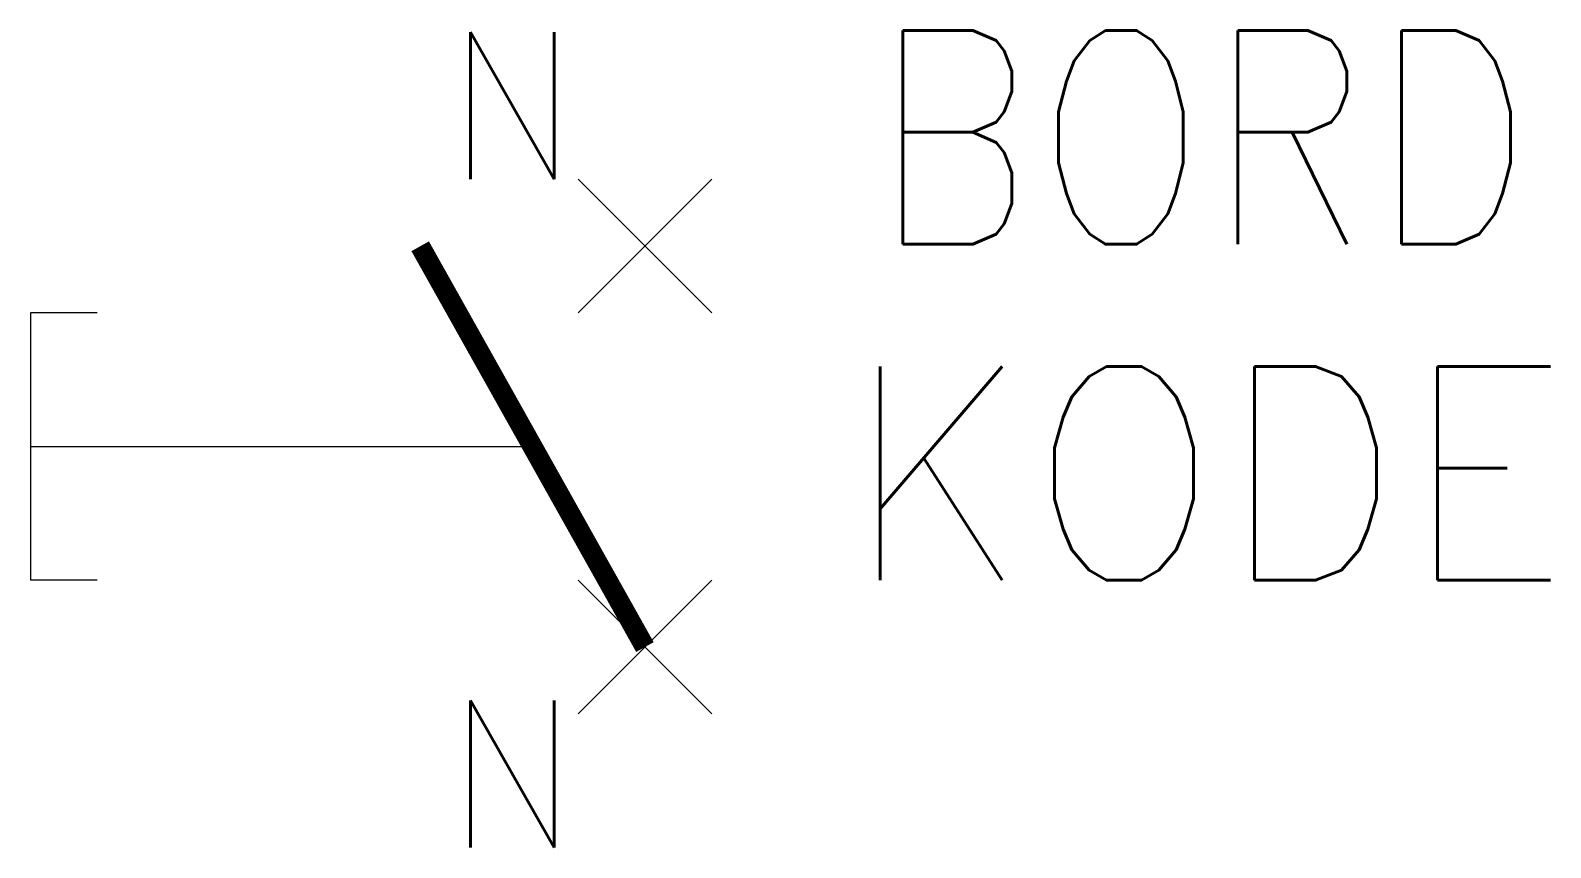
# Model space of a CAD drawing. Extents: x 55.8 to 78.6, y 189 to 201.2.
import ezdxf
from ezdxf.enums import TextEntityAlignment as Align

# ---------------------------------------------------------------- set-up
doc = ezdxf.new("R2010")
doc.units = 0
doc.header["$LTSCALE"] = 6
doc.header["$PDMODE"] = 3
doc.linetypes.add('DASHED', pattern=[0])
for name, color, linetype in [('1', 8, 'CONTINUOUS'), ('10', 8, 'DASHED'), ('11', 30, 'DASHED'), ('12', 30, 'DASHED'), ('3', 30, 'CONTINUOUS'), ('9', 8, 'DASHED'), ('C', 7, 'CONTINUOUS')]:
    doc.layers.add(name, color=color, linetype=linetype)
doc.styles.get("Standard").update_dxf_attribs({"font": 'simplex', "width": 0.85})

msp = doc.modelspace()

# ---------------------------------------------------------------- linework, layer by layer
at = {"layer": '1', "color": 0, "const_width": 0.3}
msp.add_lwpolyline([(65, 192), (61.637, 197.997)], dxfattribs=at)
at = {"layer": '3', "color": 0}
for p, q in [((55.804, 197), (55.804, 193)), ((56.804, 197), (55.804, 197)), ((56.804, 193), (55.804, 193))]:
    msp.add_line(p, q, dxfattribs=at)
at = {"layer": '9', "color": 0}
msp.add_line((55.804, 195), (63.318, 195), dxfattribs=at)
at = {"layer": 'C', "color": 0}
for p in [(65, 198), (65, 192)]:
    msp.add_point(p, dxfattribs=at)

# ---------------------------------------------------------------- texts
at = {"layer": '10', "color": 0, "width": 0.95}
for p in [(64, 199), (64, 189)]:
    msp.add_attdef('N', text='', height=2.2, dxfattribs=at).set_placement(p, align=Align.RIGHT)
at = {"layer": '11', "color": 0, "width": 0.85}
msp.add_attdef('BORD', (68.393, 198.027), '', height=3.2, dxfattribs=at)
at = {"layer": '12', "color": 0, "width": 0.95}
msp.add_attdef('KODE', (68, 193), '-S', height=3.2, dxfattribs=at)

doc.saveas('drawing.dxf')
